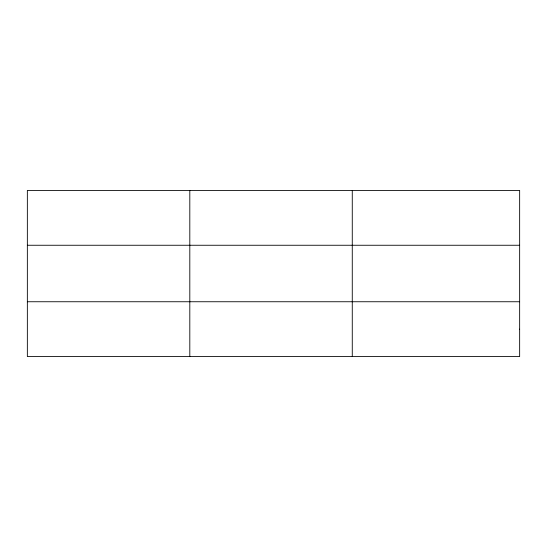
<?xml version="1.0" encoding="UTF-8"?>
<svg xmlns="http://www.w3.org/2000/svg" width="547" height="547" viewBox="0 0 547 547"><rect width="100%" height="100%" fill="white"/><g stroke="black" fill="none" stroke-linecap="round" stroke-linejoin="round"><path stroke-width="0.82" d="M189.809 356.569L189.809 190.431M352.268 356.569L352.268 190.431M27.35 245.254L519.65 245.254M27.35 301.746L519.65 301.746M519.65 329.157L519.65 356.569L27.35 356.569L27.35 190.431L519.65 190.431L519.65 329.157"/></g></svg>
